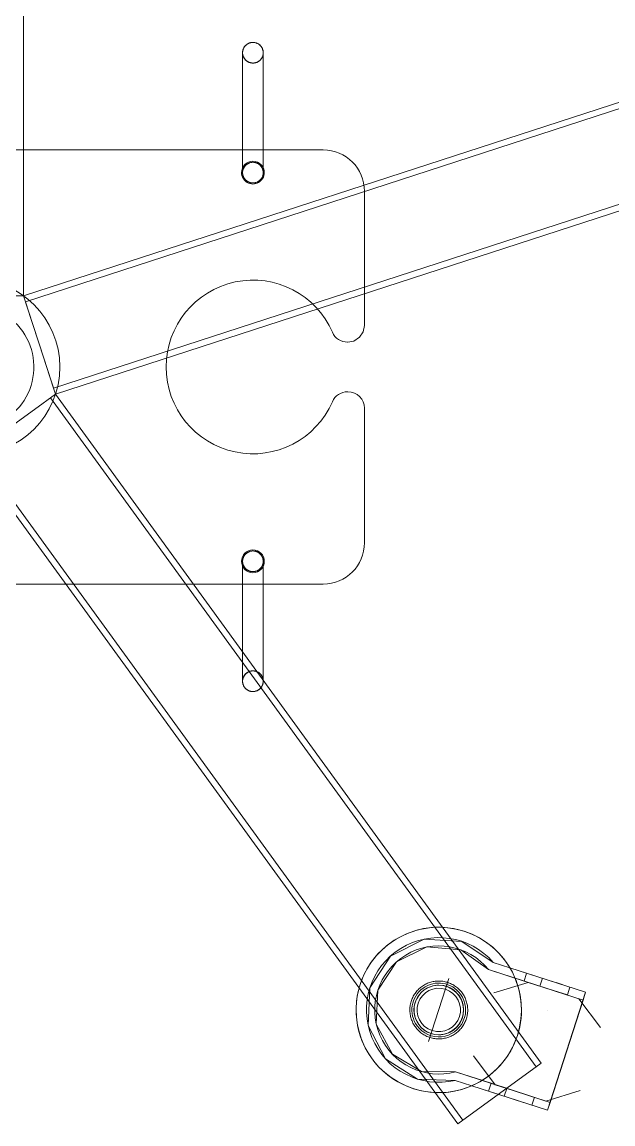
# Model space of a CAD drawing. Header units: millimetres. Extents: x -32954 to 151739, y -65671 to 56243.
# Drawn here: x -19262.1 to -19119.1, y -34685.5 to -34419 of the extents above; entities that cross this region are included whole.
import ezdxf

# ---------------------------------------------------------------- set-up
doc = ezdxf.new("R2010")
doc.units = ezdxf.units.MM
doc.layers.add('G-IMPT', color=7, linetype='Continuous', lineweight=9)
doc.layers.add('I-FURN', color=7, linetype='Continuous', lineweight=9)

# ---------------------------------------------------------------- blocks, each defined once
blk = doc.blocks.new('М200-М200_1_Стойка для инфузионных растворов - МСК-5310_dwg-9481014-О_ТХ_05')
at = {"layer": 'G-IMPT'}
for p, q in [((-117.56, 183.07), (-137.78, 168.38)), ((-137.78, 168.38), (-117.56, 183.07)), ((-136.57, 169.26), (-118.77, 182.19)), ((-118.77, 182.19), (-136.57, 169.26)), ((-118.77, 182.19), (-1.21, 20.38)), ((-1.21, 20.38), (-118.77, 182.19)), ((0, 21.27), (-117.56, 183.07)), ((0, 21.27), (-117.56, 183.07)), ((-139.3, 179.75), (-148.51, 151.2)), ((-139.3, 179.75), (-139.92, 177.84)), ((-120.96, 173.83), (-139.3, 179.75)), ((-125.03, 175.14), (-139.3, 179.75)), ((-139.92, 177.84), (-147.9, 153.1)), ((-138.9, 177.52), (-147.23, 174.95)), ((-139.92, 177.84), (-117.02, 170.46)), ((-125.64, 173.24), (-139.92, 177.84)), ((-132.78, 175.54), (-138.9, 177.52)), ((-138.9, 177.52), (-132.78, 175.54)), ((-135.5, 178.52), (-136.11, 176.62)), ((-132.16, 177.45), (-128.83, 176.37)), ((-128.83, 176.37), (-132.16, 177.45)), ((-132.16, 177.45), (-132.16, 177.45)), ((-129.45, 174.47), (-128.83, 176.37)), ((-132.78, 175.54), (-129.45, 174.47)), ((-129.45, 174.47), (-132.78, 175.54)), ((-132.78, 175.54), (-126.66, 173.57)), ((-126.66, 173.57), (-132.78, 175.54)), ((-132.78, 175.54), (-132.78, 175.54)), ((-121.39, 166.62), (-126.66, 173.57)), ((-125.64, 173.24), (-125.03, 175.14)), ((-117.02, 170.46), (-125.64, 173.24)), ((-125.03, 175.14), (-116.95, 172.54)), ((-116.95, 172.54), (-120.96, 173.83)), ((-134.31, 170.78), (-134.31, 170.78)), ((-134.31, 170.78), (-134.31, 170.78)), ((-134.31, 170.78), (-134.31, 170.78)), ((-134.31, 170.78), (-134.31, 170.78)), ((-137.78, 168.38), (-20.23, 6.57)), ((-20.23, 6.57), (-137.78, 168.38)), ((-19.01, 7.45), (-136.57, 169.26)), ((-19.01, 7.45), (-136.57, 169.26)), ((-115.43, 147.88), (-110.52, 163.11)), ((-152.14, 159.72), (-146.88, 152.77)), ((-139.22, 155.56), (-139.22, 155.56)), ((-139.22, 155.56), (-139.22, 155.56)), ((-139.22, 155.56), (-139.22, 155.56)), ((-139.22, 155.56), (-139.22, 155.56)), ((-148.51, 151.2), (-147.9, 153.1)), ((-147.9, 153.1), (-133.62, 148.5)), ((-125, 145.72), (-147.9, 153.1)), ((-140.76, 150.8), (-146.88, 152.77)), ((-146.88, 152.77), (-140.76, 150.8)), ((-134.23, 146.59), (-148.51, 151.2)), ((-148.51, 151.2), (-130.17, 145.28)), ((-144.09, 151.87), (-144.7, 149.97)), ((-141.37, 148.89), (-144.7, 149.97)), ((-144.7, 149.97), (-141.37, 148.89)), ((-144.09, 151.87), (-140.76, 150.8)), ((-140.76, 150.8), (-144.09, 151.87)), ((-140.76, 150.8), (-134.63, 148.82)), ((-134.63, 148.82), (-140.76, 150.8)), ((-140.76, 150.8), (-140.76, 150.8)), ((-138.04, 147.82), (-137.43, 149.72)), ((-134.63, 148.82), (-126.3, 151.39)), ((-141.37, 148.89), (-141.37, 148.89)), ((-133.62, 148.5), (-134.23, 146.59)), ((-134.23, 146.59), (-126.16, 143.99)), ((-133.62, 148.5), (-125, 145.72)), ((-130.17, 145.28), (-126.16, 143.99)), ((85, 52.5), (-85, 52.5)), ((-85, 52.5), (85, 52.5)), ((-95, 42.5), (-95, 10)), ((-95, 10), (-95, 42.5)), ((-20.23, 6.57), (-210.44, -55.23)), ((-20.23, 6.57), (-210.44, -55.23)), ((-209.97, -56.66), (-19.76, 5.15)), ((-19.76, 5.15), (-209.97, -56.66)), ((-95, -42.5), (-95, -10)), ((-95, -10), (-95, -42.5)), ((-12.96, -15.78), (-203.17, -77.58)), ((-12.96, -15.78), (-203.17, -77.58)), ((-202.71, -79.01), (-12.5, -17.2)), ((-12.5, -17.2), (-202.71, -79.01)), ((-12.5, -17.2), (-12.5, -217.2)), ((-12.5, -17.2), (-12.5, -217.2)), ((-85, -52.5), (85, -52.5)), ((85, -52.5), (-85, -52.5))]:
    blk.add_line(p, q, dxfattribs=at)
at = {"layer": 'G-IMPT', "flags": 128}
for points in [[(-126.16, 143.99), (-118.56, 138.91), (-109.45, 138.36), (-101.29, 142.47), (-96.32, 150.13), (-95.88, 159.25), (-100.1, 167.35), (-107.82, 172.22), (-116.95, 172.54)], [(-125, 145.72), (-118.31, 140.94), (-110.12, 140.26), (-102.73, 143.87), (-98.22, 150.74), (-97.86, 158.95), (-101.75, 166.19), (-108.8, 170.42), (-117.02, 170.46)], [(-112.98, 162.5), (-113.26, 162.49), (-113.53, 162.47), (-113.81, 162.45), (-114.09, 162.41), (-114.37, 162.36), (-114.64, 162.3), (-114.91, 162.22), (-115.18, 162.14), (-115.44, 162.05), (-115.7, 161.94), (-115.96, 161.83), (-116.21, 161.71), (-116.45, 161.57), (-116.69, 161.43), (-116.93, 161.27), (-117.16, 161.11), (-117.38, 160.94), (-117.59, 160.76), (-117.8, 160.57), (-118, 160.37), (-118.19, 160.17), (-118.37, 159.96), (-118.54, 159.74), (-118.71, 159.51), (-118.87, 159.28), (-119.01, 159.04), (-119.15, 158.8), (-119.28, 158.55), (-119.39, 158.29), (-119.5, 158.03), (-119.6, 157.77), (-119.68, 157.5), (-119.76, 157.23), (-119.82, 156.96), (-119.87, 156.69), (-119.92, 156.41), (-119.95, 156.13), (-119.97, 155.85), (-119.97, 155.57), (-119.97, 155.29), (-119.96, 155.01), (-119.93, 154.73), (-119.9, 154.46), (-119.85, 154.18), (-119.79, 153.91), (-119.72, 153.64), (-119.64, 153.37), (-119.55, 153.1), (-119.45, 152.84), (-119.34, 152.58), (-119.22, 152.33), (-119.09, 152.08), (-118.95, 151.84), (-118.79, 151.61), (-118.63, 151.38), (-118.47, 151.15), (-118.29, 150.94), (-118.1, 150.73), (-117.91, 150.53), (-117.7, 150.34), (-117.49, 150.15), (-117.28, 149.97), (-117.05, 149.81), (-116.82, 149.65), (-116.58, 149.5), (-116.34, 149.36), (-116.09, 149.23), (-115.84, 149.11), (-115.58, 149), (-115.32, 148.9), (-115.05, 148.81), (-114.79, 148.74), (-114.51, 148.67), (-114.24, 148.61), (-113.96, 148.57), (-113.69, 148.53), (-113.41, 148.51), (-113.13, 148.5), (-112.98, 148.5)], [(-112.98, 148.5), (-112.7, 148.5), (-112.42, 148.52), (-112.14, 148.55), (-111.86, 148.59), (-111.58, 148.64), (-111.31, 148.7), (-111.04, 148.77), (-110.77, 148.85), (-110.51, 148.95), (-110.25, 149.05), (-109.99, 149.16), (-109.74, 149.29), (-109.5, 149.42), (-109.26, 149.57), (-109.02, 149.72), (-108.79, 149.88), (-108.57, 150.05), (-108.36, 150.23), (-108.15, 150.42), (-107.95, 150.62), (-107.76, 150.82), (-107.58, 151.04), (-107.41, 151.26), (-107.24, 151.48), (-107.08, 151.71), (-106.94, 151.95), (-106.8, 152.2), (-106.67, 152.45), (-106.56, 152.7), (-106.45, 152.96), (-106.35, 153.22), (-106.27, 153.49), (-106.19, 153.76), (-106.13, 154.03), (-106.08, 154.31), (-106.03, 154.58), (-106, 154.86), (-105.98, 155.14), (-105.98, 155.42), (-105.98, 155.7), (-105.99, 155.98), (-106.02, 156.26), (-106.05, 156.54), (-106.1, 156.81), (-106.16, 157.09), (-106.23, 157.36), (-106.31, 157.63), (-106.4, 157.89), (-106.5, 158.15), (-106.61, 158.41), (-106.73, 158.66), (-106.86, 158.91), (-107, 159.15), (-107.16, 159.39), (-107.32, 159.62), (-107.48, 159.84), (-107.66, 160.06), (-107.85, 160.26), (-108.04, 160.47), (-108.25, 160.66), (-108.46, 160.84), (-108.67, 161.02), (-108.9, 161.19), (-109.13, 161.35), (-109.37, 161.5), (-109.61, 161.63), (-109.86, 161.76), (-110.11, 161.88), (-110.37, 161.99), (-110.63, 162.09), (-110.9, 162.18), (-111.16, 162.26), (-111.44, 162.33), (-111.71, 162.38), (-111.99, 162.43), (-112.27, 162.46), (-112.54, 162.48), (-112.82, 162.5), (-112.98, 162.5)], [(-70.5, 76), (-70.5, 76.1), (-70.49, 76.2), (-70.48, 76.3), (-70.47, 76.4), (-70.45, 76.5), (-70.43, 76.59), (-70.4, 76.69), (-70.37, 76.79), (-70.34, 76.88), (-70.3, 76.97), (-70.26, 77.06), (-70.22, 77.15), (-70.17, 77.24), (-70.12, 77.33), (-70.06, 77.41), (-70.01, 77.49), (-69.94, 77.57), (-69.88, 77.65), (-69.81, 77.72), (-69.74, 77.79), (-69.67, 77.86), (-69.59, 77.93), (-69.51, 77.99), (-69.43, 78.05), (-69.35, 78.1), (-69.27, 78.16), (-69.18, 78.2), (-69.09, 78.25), (-69, 78.29), (-68.91, 78.33), (-68.81, 78.36), (-68.72, 78.4), (-68.62, 78.42), (-68.52, 78.44), (-68.42, 78.46), (-68.33, 78.48), (-68.23, 78.49), (-68.13, 78.5), (-68.03, 78.5), (-68, 78.5)], [(-68, 78.5), (-67.9, 78.5), (-67.8, 78.49), (-67.7, 78.48), (-67.6, 78.47), (-67.5, 78.45), (-67.41, 78.43), (-67.31, 78.4), (-67.21, 78.37), (-67.12, 78.34), (-67.03, 78.3), (-66.94, 78.26), (-66.85, 78.22), (-66.76, 78.17), (-66.67, 78.12), (-66.59, 78.06), (-66.51, 78.01), (-66.43, 77.94), (-66.35, 77.88), (-66.28, 77.81), (-66.21, 77.74), (-66.14, 77.67), (-66.07, 77.59), (-66.01, 77.51), (-65.95, 77.43), (-65.9, 77.35), (-65.84, 77.27), (-65.8, 77.18), (-65.75, 77.09), (-65.71, 77), (-65.67, 76.91), (-65.64, 76.81), (-65.6, 76.72), (-65.58, 76.62), (-65.56, 76.52), (-65.54, 76.42), (-65.52, 76.33), (-65.51, 76.23), (-65.5, 76.13), (-65.5, 76.03), (-65.5, 76)], [(-68, 73.5), (-68.1, 73.5), (-68.2, 73.51), (-68.3, 73.52), (-68.4, 73.53), (-68.5, 73.55), (-68.59, 73.57), (-68.69, 73.6), (-68.79, 73.63), (-68.88, 73.66), (-68.97, 73.7), (-69.06, 73.74), (-69.15, 73.78), (-69.24, 73.83), (-69.33, 73.88), (-69.41, 73.94), (-69.49, 73.99), (-69.57, 74.06), (-69.65, 74.12), (-69.72, 74.19), (-69.79, 74.26), (-69.86, 74.33), (-69.93, 74.41), (-69.99, 74.49), (-70.05, 74.57), (-70.1, 74.65), (-70.16, 74.73), (-70.2, 74.82), (-70.25, 74.91), (-70.29, 75), (-70.33, 75.09), (-70.36, 75.19), (-70.4, 75.28), (-70.42, 75.38), (-70.44, 75.48), (-70.46, 75.58), (-70.48, 75.67), (-70.49, 75.77), (-70.5, 75.87), (-70.5, 75.97), (-70.5, 76)], [(-70.5, 47), (-70.5, 47.01), (-70.5, 47.05), (-70.5, 47.1), (-70.5, 47.19), (-70.5, 47.29), (-70.5, 47.42), (-70.5, 47.56), (-70.5, 47.74), (-70.5, 47.93), (-70.5, 48.14), (-70.5, 48.38), (-70.5, 48.64), (-70.5, 48.92), (-70.5, 49.21), (-70.5, 49.53), (-70.5, 49.87), (-70.5, 50.23), (-70.5, 50.6), (-70.5, 50.99), (-70.5, 51.4), (-70.5, 51.82), (-70.5, 52.26), (-70.5, 52.72), (-70.5, 53.18), (-70.5, 53.67), (-70.5, 54.16), (-70.5, 54.67), (-70.5, 55.18), (-70.5, 55.71), (-70.5, 56.25), (-70.5, 56.79), (-70.5, 57.34), (-70.5, 57.9), (-70.5, 58.47), (-70.5, 59.04), (-70.5, 59.61), (-70.5, 60.19), (-70.5, 60.76), (-70.5, 61.34), (-70.5, 61.92), (-70.5, 62.5), (-70.5, 63.08), (-70.5, 63.66), (-70.5, 64.23), (-70.5, 64.79), (-70.5, 65.36), (-70.5, 65.91), (-70.5, 66.46), (-70.5, 67), (-70.5, 67.53), (-70.5, 68.06), (-70.5, 68.57), (-70.5, 69.07), (-70.5, 69.56), (-70.5, 70.03), (-70.5, 70.5), (-70.5, 70.94), (-70.5, 71.38), (-70.5, 71.79), (-70.5, 72.19), (-70.5, 72.58), (-70.5, 72.94), (-70.5, 73.29), (-70.5, 73.62), (-70.5, 73.92), (-70.5, 74.21), (-70.5, 74.48), (-70.5, 74.73), (-70.5, 74.96), (-70.5, 75.16), (-70.5, 75.35), (-70.5, 75.51), (-70.5, 75.65), (-70.5, 75.76), (-70.5, 75.85), (-70.5, 75.93), (-70.5, 75.97), (-70.5, 76), (-70.5, 76)], [(-65.5, 76), (-65.5, 75.9), (-65.51, 75.8), (-65.52, 75.7), (-65.53, 75.6), (-65.55, 75.5), (-65.57, 75.41), (-65.6, 75.31), (-65.63, 75.21), (-65.66, 75.12), (-65.7, 75.03), (-65.74, 74.94), (-65.78, 74.85), (-65.83, 74.76), (-65.88, 74.67), (-65.94, 74.59), (-65.99, 74.51), (-66.06, 74.43), (-66.12, 74.35), (-66.19, 74.28), (-66.26, 74.21), (-66.33, 74.14), (-66.41, 74.07), (-66.49, 74.01), (-66.57, 73.95), (-66.65, 73.9), (-66.73, 73.84), (-66.82, 73.8), (-66.91, 73.75), (-67, 73.71), (-67.09, 73.67), (-67.19, 73.64), (-67.28, 73.6), (-67.38, 73.58), (-67.48, 73.56), (-67.58, 73.54), (-67.67, 73.52), (-67.77, 73.51), (-67.87, 73.5), (-67.97, 73.5), (-68, 73.5)], [(-65.5, 76), (-65.5, 75.99), (-65.5, 75.95), (-65.5, 75.9), (-65.5, 75.81), (-65.5, 75.71), (-65.5, 75.58), (-65.5, 75.44), (-65.5, 75.26), (-65.5, 75.07), (-65.5, 74.86), (-65.5, 74.62), (-65.5, 74.36), (-65.5, 74.08), (-65.5, 73.79), (-65.5, 73.47), (-65.5, 73.13), (-65.5, 72.77), (-65.5, 72.4), (-65.5, 72.01), (-65.5, 71.6), (-65.5, 71.18), (-65.5, 70.74), (-65.5, 70.28), (-65.5, 69.82), (-65.5, 69.33), (-65.5, 68.84), (-65.5, 68.33), (-65.5, 67.82), (-65.5, 67.29), (-65.5, 66.75), (-65.5, 66.21), (-65.5, 65.66), (-65.5, 65.1), (-65.5, 64.53), (-65.5, 63.96), (-65.5, 63.39), (-65.5, 62.81), (-65.5, 62.24), (-65.5, 61.66), (-65.5, 61.08), (-65.5, 60.5), (-65.5, 59.92), (-65.5, 59.34), (-65.5, 58.77), (-65.5, 58.21), (-65.5, 57.64), (-65.5, 57.09), (-65.5, 56.54), (-65.5, 56), (-65.5, 55.47), (-65.5, 54.94), (-65.5, 54.43), (-65.5, 53.93), (-65.5, 53.44), (-65.5, 52.97), (-65.5, 52.5), (-65.5, 52.06), (-65.5, 51.62), (-65.5, 51.21), (-65.5, 50.81), (-65.5, 50.42), (-65.5, 50.06), (-65.5, 49.71), (-65.5, 49.38), (-65.5, 49.08), (-65.5, 48.79), (-65.5, 48.52), (-65.5, 48.27), (-65.5, 48.04), (-65.5, 47.84), (-65.5, 47.65), (-65.5, 47.49), (-65.5, 47.35), (-65.5, 47.24), (-65.5, 47.15), (-65.5, 47.07), (-65.5, 47.03), (-65.5, 47), (-65.5, 47)], [(-70.5, 47), (-70.5, 47.1), (-70.49, 47.2), (-70.48, 47.3), (-70.47, 47.4), (-70.45, 47.5), (-70.43, 47.59), (-70.4, 47.69), (-70.37, 47.79), (-70.34, 47.88), (-70.3, 47.97), (-70.26, 48.06), (-70.22, 48.15), (-70.17, 48.24), (-70.12, 48.33), (-70.06, 48.41), (-70.01, 48.49), (-69.94, 48.57), (-69.88, 48.65), (-69.81, 48.72), (-69.74, 48.79), (-69.67, 48.86), (-69.59, 48.93), (-69.51, 48.99), (-69.43, 49.05), (-69.35, 49.1), (-69.27, 49.16), (-69.18, 49.2), (-69.09, 49.25), (-69, 49.29), (-68.91, 49.33), (-68.81, 49.36), (-68.72, 49.4), (-68.62, 49.42), (-68.52, 49.44), (-68.42, 49.46), (-68.33, 49.48), (-68.23, 49.49), (-68.13, 49.5), (-68.03, 49.5), (-68, 49.5)], [(-68, 49.5), (-67.9, 49.5), (-67.8, 49.49), (-67.7, 49.48), (-67.6, 49.47), (-67.5, 49.45), (-67.41, 49.43), (-67.31, 49.4), (-67.21, 49.37), (-67.12, 49.34), (-67.03, 49.3), (-66.94, 49.26), (-66.85, 49.22), (-66.76, 49.17), (-66.67, 49.12), (-66.59, 49.06), (-66.51, 49.01), (-66.43, 48.94), (-66.35, 48.88), (-66.28, 48.81), (-66.21, 48.74), (-66.14, 48.67), (-66.07, 48.59), (-66.01, 48.51), (-65.95, 48.43), (-65.9, 48.35), (-65.84, 48.27), (-65.8, 48.18), (-65.75, 48.09), (-65.71, 48), (-65.67, 47.91), (-65.64, 47.81), (-65.6, 47.72), (-65.58, 47.62), (-65.56, 47.52), (-65.54, 47.42), (-65.52, 47.33), (-65.51, 47.23), (-65.5, 47.13), (-65.5, 47.03), (-65.5, 47)], [(-68, 44.5), (-68.1, 44.5), (-68.2, 44.51), (-68.3, 44.52), (-68.4, 44.53), (-68.5, 44.55), (-68.59, 44.57), (-68.69, 44.6), (-68.79, 44.63), (-68.88, 44.66), (-68.97, 44.7), (-69.06, 44.74), (-69.15, 44.78), (-69.24, 44.83), (-69.33, 44.88), (-69.41, 44.94), (-69.49, 44.99), (-69.57, 45.06), (-69.65, 45.12), (-69.72, 45.19), (-69.79, 45.26), (-69.86, 45.33), (-69.93, 45.41), (-69.99, 45.49), (-70.05, 45.57), (-70.1, 45.65), (-70.16, 45.73), (-70.2, 45.82), (-70.25, 45.91), (-70.29, 46), (-70.33, 46.09), (-70.36, 46.19), (-70.4, 46.28), (-70.42, 46.38), (-70.44, 46.48), (-70.46, 46.58), (-70.48, 46.67), (-70.49, 46.77), (-70.5, 46.87), (-70.5, 46.97), (-70.5, 47)], [(-65.5, 47), (-65.5, 46.9), (-65.51, 46.8), (-65.52, 46.7), (-65.53, 46.6), (-65.55, 46.5), (-65.57, 46.41), (-65.6, 46.31), (-65.63, 46.21), (-65.66, 46.12), (-65.7, 46.03), (-65.74, 45.94), (-65.78, 45.85), (-65.83, 45.76), (-65.88, 45.67), (-65.94, 45.59), (-65.99, 45.51), (-66.06, 45.43), (-66.12, 45.35), (-66.19, 45.28), (-66.26, 45.21), (-66.33, 45.14), (-66.41, 45.07), (-66.49, 45.01), (-66.57, 44.95), (-66.65, 44.9), (-66.73, 44.84), (-66.82, 44.8), (-66.91, 44.75), (-67, 44.71), (-67.09, 44.67), (-67.19, 44.64), (-67.28, 44.6), (-67.38, 44.58), (-67.48, 44.56), (-67.58, 44.54), (-67.67, 44.52), (-67.77, 44.51), (-67.87, 44.5), (-67.97, 44.5), (-68, 44.5)], [(-20.23, 6.57), (-15.17, 10.25), (-10.11, 13.92), (-5.06, 17.59), (0, 21.27)], [(0, 21.27), (-5.06, 17.59), (-10.11, 13.92), (-15.17, 10.25), (-20.23, 6.57)], [(-1.21, 20.38), (-5.66, 17.15), (-10.11, 13.92), (-14.56, 10.69), (-19.01, 7.45)], [(-19.01, 7.45), (-14.56, 10.69), (-10.11, 13.92), (-5.66, 17.15), (-1.21, 20.38)], [(-12.5, -17.2), (-14.43, -11.26), (-16.36, -5.32), (-18.29, 0.63), (-20.23, 6.57)], [(-20.23, 6.57), (-18.29, 0.63), (-16.36, -5.32), (-14.43, -11.26), (-12.5, -17.2)], [(-19.76, 5.15), (-18.06, -0.09), (-16.36, -5.32), (-14.66, -10.55), (-12.96, -15.78)], [(-12.96, -15.78), (-14.66, -10.55), (-16.36, -5.32), (-18.06, -0.09), (-19.76, 5.15)], [(-95, -10), (-94.71, -8.53), (-93.81, -7.17), (-92.44, -6.28), (-90.96, -6)], [(-90.96, -6), (-92.44, -6.28), (-93.81, -7.17), (-94.71, -8.53), (-95, -10)], [(12.5, -17.2), (6.25, -17.2), (0, -17.2), (-6.25, -17.2), (-12.5, -17.2)], [(-12.5, -17.2), (-6.25, -17.2), (0, -17.2), (6.25, -17.2), (12.5, -17.2)], [(-70.5, -47), (-70.5, -46.9), (-70.49, -46.8), (-70.48, -46.7), (-70.47, -46.6), (-70.45, -46.5), (-70.43, -46.41), (-70.4, -46.31), (-70.37, -46.21), (-70.34, -46.12), (-70.3, -46.03), (-70.26, -45.94), (-70.22, -45.85), (-70.17, -45.76), (-70.12, -45.67), (-70.06, -45.59), (-70.01, -45.51), (-69.94, -45.43), (-69.88, -45.35), (-69.81, -45.28), (-69.74, -45.21), (-69.67, -45.14), (-69.59, -45.07), (-69.51, -45.01), (-69.43, -44.95), (-69.35, -44.9), (-69.27, -44.84), (-69.18, -44.8), (-69.09, -44.75), (-69, -44.71), (-68.91, -44.67), (-68.81, -44.64), (-68.72, -44.6), (-68.62, -44.58), (-68.52, -44.56), (-68.42, -44.54), (-68.33, -44.52), (-68.23, -44.51), (-68.13, -44.5), (-68.03, -44.5), (-68, -44.5)], [(-68, -44.5), (-67.9, -44.5), (-67.8, -44.51), (-67.7, -44.52), (-67.6, -44.53), (-67.5, -44.55), (-67.41, -44.57), (-67.31, -44.6), (-67.21, -44.63), (-67.12, -44.66), (-67.03, -44.7), (-66.94, -44.74), (-66.85, -44.78), (-66.76, -44.83), (-66.67, -44.88), (-66.59, -44.94), (-66.51, -44.99), (-66.43, -45.06), (-66.35, -45.12), (-66.28, -45.19), (-66.21, -45.26), (-66.14, -45.33), (-66.07, -45.41), (-66.01, -45.49), (-65.95, -45.57), (-65.9, -45.65), (-65.84, -45.73), (-65.8, -45.82), (-65.75, -45.91), (-65.71, -46), (-65.67, -46.09), (-65.64, -46.19), (-65.6, -46.28), (-65.58, -46.38), (-65.56, -46.48), (-65.54, -46.58), (-65.52, -46.67), (-65.51, -46.77), (-65.5, -46.87), (-65.5, -46.97), (-65.5, -47)], [(-68, -49.5), (-68.1, -49.5), (-68.2, -49.49), (-68.3, -49.48), (-68.4, -49.47), (-68.5, -49.45), (-68.59, -49.43), (-68.69, -49.4), (-68.79, -49.37), (-68.88, -49.34), (-68.97, -49.3), (-69.06, -49.26), (-69.15, -49.22), (-69.24, -49.17), (-69.33, -49.12), (-69.41, -49.06), (-69.49, -49.01), (-69.57, -48.94), (-69.65, -48.88), (-69.72, -48.81), (-69.79, -48.74), (-69.86, -48.67), (-69.93, -48.59), (-69.99, -48.51), (-70.05, -48.43), (-70.1, -48.35), (-70.16, -48.27), (-70.2, -48.18), (-70.25, -48.09), (-70.29, -48), (-70.33, -47.91), (-70.36, -47.81), (-70.4, -47.72), (-70.42, -47.62), (-70.44, -47.52), (-70.46, -47.42), (-70.48, -47.33), (-70.49, -47.23), (-70.5, -47.13), (-70.5, -47.03), (-70.5, -47)], [(-70.5, -76), (-70.5, -75.99), (-70.5, -75.95), (-70.5, -75.9), (-70.5, -75.81), (-70.5, -75.71), (-70.5, -75.58), (-70.5, -75.44), (-70.5, -75.26), (-70.5, -75.07), (-70.5, -74.86), (-70.5, -74.62), (-70.5, -74.36), (-70.5, -74.08), (-70.5, -73.79), (-70.5, -73.47), (-70.5, -73.13), (-70.5, -72.77), (-70.5, -72.4), (-70.5, -72.01), (-70.5, -71.6), (-70.5, -71.18), (-70.5, -70.74), (-70.5, -70.28), (-70.5, -69.82), (-70.5, -69.33), (-70.5, -68.84), (-70.5, -68.33), (-70.5, -67.82), (-70.5, -67.29), (-70.5, -66.75), (-70.5, -66.21), (-70.5, -65.66), (-70.5, -65.1), (-70.5, -64.53), (-70.5, -63.96), (-70.5, -63.39), (-70.5, -62.81), (-70.5, -62.24), (-70.5, -61.66), (-70.5, -61.08), (-70.5, -60.5), (-70.5, -59.92), (-70.5, -59.34), (-70.5, -58.77), (-70.5, -58.21), (-70.5, -57.64), (-70.5, -57.09), (-70.5, -56.54), (-70.5, -56), (-70.5, -55.47), (-70.5, -54.94), (-70.5, -54.43), (-70.5, -53.93), (-70.5, -53.44), (-70.5, -52.97), (-70.5, -52.5), (-70.5, -52.06), (-70.5, -51.62), (-70.5, -51.21), (-70.5, -50.81), (-70.5, -50.42), (-70.5, -50.06), (-70.5, -49.71), (-70.5, -49.38), (-70.5, -49.08), (-70.5, -48.79), (-70.5, -48.52), (-70.5, -48.27), (-70.5, -48.04), (-70.5, -47.84), (-70.5, -47.65), (-70.5, -47.49), (-70.5, -47.35), (-70.5, -47.24), (-70.5, -47.15), (-70.5, -47.07), (-70.5, -47.03), (-70.5, -47), (-70.5, -47)], [(-65.5, -47), (-65.5, -47.1), (-65.51, -47.2), (-65.52, -47.3), (-65.53, -47.4), (-65.55, -47.5), (-65.57, -47.59), (-65.6, -47.69), (-65.63, -47.79), (-65.66, -47.88), (-65.7, -47.97), (-65.74, -48.06), (-65.78, -48.15), (-65.83, -48.24), (-65.88, -48.33), (-65.94, -48.41), (-65.99, -48.49), (-66.06, -48.57), (-66.12, -48.65), (-66.19, -48.72), (-66.26, -48.79), (-66.33, -48.86), (-66.41, -48.93), (-66.49, -48.99), (-66.57, -49.05), (-66.65, -49.1), (-66.73, -49.16), (-66.82, -49.2), (-66.91, -49.25), (-67, -49.29), (-67.09, -49.33), (-67.19, -49.36), (-67.28, -49.4), (-67.38, -49.42), (-67.48, -49.44), (-67.58, -49.46), (-67.67, -49.48), (-67.77, -49.49), (-67.87, -49.5), (-67.97, -49.5), (-68, -49.5)], [(-65.5, -47), (-65.5, -47.01), (-65.5, -47.05), (-65.5, -47.1), (-65.5, -47.19), (-65.5, -47.29), (-65.5, -47.42), (-65.5, -47.56), (-65.5, -47.74), (-65.5, -47.93), (-65.5, -48.14), (-65.5, -48.38), (-65.5, -48.64), (-65.5, -48.92), (-65.5, -49.21), (-65.5, -49.53), (-65.5, -49.87), (-65.5, -50.23), (-65.5, -50.6), (-65.5, -50.99), (-65.5, -51.4), (-65.5, -51.82), (-65.5, -52.26), (-65.5, -52.72), (-65.5, -53.18), (-65.5, -53.67), (-65.5, -54.16), (-65.5, -54.67), (-65.5, -55.18), (-65.5, -55.71), (-65.5, -56.25), (-65.5, -56.79), (-65.5, -57.34), (-65.5, -57.9), (-65.5, -58.47), (-65.5, -59.04), (-65.5, -59.61), (-65.5, -60.19), (-65.5, -60.76), (-65.5, -61.34), (-65.5, -61.92), (-65.5, -62.5), (-65.5, -63.08), (-65.5, -63.66), (-65.5, -64.23), (-65.5, -64.79), (-65.5, -65.36), (-65.5, -65.91), (-65.5, -66.46), (-65.5, -67), (-65.5, -67.53), (-65.5, -68.06), (-65.5, -68.57), (-65.5, -69.07), (-65.5, -69.56), (-65.5, -70.03), (-65.5, -70.5), (-65.5, -70.94), (-65.5, -71.38), (-65.5, -71.79), (-65.5, -72.19), (-65.5, -72.58), (-65.5, -72.94), (-65.5, -73.29), (-65.5, -73.62), (-65.5, -73.92), (-65.5, -74.21), (-65.5, -74.48), (-65.5, -74.73), (-65.5, -74.96), (-65.5, -75.16), (-65.5, -75.35), (-65.5, -75.51), (-65.5, -75.65), (-65.5, -75.76), (-65.5, -75.85), (-65.5, -75.93), (-65.5, -75.97), (-65.5, -76), (-65.5, -76)], [(-70.5, -76), (-70.5, -75.9), (-70.49, -75.8), (-70.48, -75.7), (-70.47, -75.6), (-70.45, -75.5), (-70.43, -75.41), (-70.4, -75.31), (-70.37, -75.21), (-70.34, -75.12), (-70.3, -75.03), (-70.26, -74.94), (-70.22, -74.85), (-70.17, -74.76), (-70.12, -74.67), (-70.06, -74.59), (-70.01, -74.51), (-69.94, -74.43), (-69.88, -74.35), (-69.81, -74.28), (-69.74, -74.21), (-69.67, -74.14), (-69.59, -74.07), (-69.51, -74.01), (-69.43, -73.95), (-69.35, -73.9), (-69.27, -73.84), (-69.18, -73.8), (-69.09, -73.75), (-69, -73.71), (-68.91, -73.67), (-68.81, -73.64), (-68.72, -73.6), (-68.62, -73.58), (-68.52, -73.56), (-68.42, -73.54), (-68.33, -73.52), (-68.23, -73.51), (-68.13, -73.5), (-68.03, -73.5), (-68, -73.5)], [(-68, -73.5), (-67.9, -73.5), (-67.8, -73.51), (-67.7, -73.52), (-67.6, -73.53), (-67.5, -73.55), (-67.41, -73.57), (-67.31, -73.6), (-67.21, -73.63), (-67.12, -73.66), (-67.03, -73.7), (-66.94, -73.74), (-66.85, -73.78), (-66.76, -73.83), (-66.67, -73.88), (-66.59, -73.94), (-66.51, -73.99), (-66.43, -74.06), (-66.35, -74.12), (-66.28, -74.19), (-66.21, -74.26), (-66.14, -74.33), (-66.07, -74.41), (-66.01, -74.49), (-65.95, -74.57), (-65.9, -74.65), (-65.84, -74.73), (-65.8, -74.82), (-65.75, -74.91), (-65.71, -75), (-65.67, -75.09), (-65.64, -75.19), (-65.6, -75.28), (-65.58, -75.38), (-65.56, -75.48), (-65.54, -75.58), (-65.52, -75.67), (-65.51, -75.77), (-65.5, -75.87), (-65.5, -75.97), (-65.5, -76)], [(-68, -78.5), (-68.1, -78.5), (-68.2, -78.49), (-68.3, -78.48), (-68.4, -78.47), (-68.5, -78.45), (-68.59, -78.43), (-68.69, -78.4), (-68.79, -78.37), (-68.88, -78.34), (-68.97, -78.3), (-69.06, -78.26), (-69.15, -78.22), (-69.24, -78.17), (-69.33, -78.12), (-69.41, -78.06), (-69.49, -78.01), (-69.57, -77.94), (-69.65, -77.88), (-69.72, -77.81), (-69.79, -77.74), (-69.86, -77.67), (-69.93, -77.59), (-69.99, -77.51), (-70.05, -77.43), (-70.1, -77.35), (-70.16, -77.27), (-70.2, -77.18), (-70.25, -77.09), (-70.29, -77), (-70.33, -76.91), (-70.36, -76.81), (-70.4, -76.72), (-70.42, -76.62), (-70.44, -76.52), (-70.46, -76.42), (-70.48, -76.33), (-70.49, -76.23), (-70.5, -76.13), (-70.5, -76.03), (-70.5, -76)], [(-65.5, -76), (-65.5, -76.1), (-65.51, -76.2), (-65.52, -76.3), (-65.53, -76.4), (-65.55, -76.5), (-65.57, -76.59), (-65.6, -76.69), (-65.63, -76.79), (-65.66, -76.88), (-65.7, -76.97), (-65.74, -77.06), (-65.78, -77.15), (-65.83, -77.24), (-65.88, -77.33), (-65.94, -77.41), (-65.99, -77.49), (-66.06, -77.57), (-66.12, -77.65), (-66.19, -77.72), (-66.26, -77.79), (-66.33, -77.86), (-66.41, -77.93), (-66.49, -77.99), (-66.57, -78.05), (-66.65, -78.1), (-66.73, -78.16), (-66.82, -78.2), (-66.91, -78.25), (-67, -78.29), (-67.09, -78.33), (-67.19, -78.36), (-67.28, -78.4), (-67.38, -78.42), (-67.48, -78.44), (-67.58, -78.46), (-67.67, -78.48), (-67.77, -78.49), (-67.87, -78.5), (-67.97, -78.5), (-68, -78.5)]]:
    blk.add_lwpolyline(points, dxfattribs=at)
at = {"layer": 'G-IMPT'}
for centre, radius, start, end in [((-112.98, 155.5), 20, 342.1263, 162.1263), ((-112.98, 155.5), 20, 113.5359, 162.1263), ((-112.98, 155.5), 20, 342.1263, 113.5359), ((-112.98, 155.5), 17.5, 221.1236, 103.129), ((-112.98, 155.5), 15.5, 219.1304, 105.1222), ((-112.98, 155.5), 20, 162.1263, 210.7167), ((-112.98, 155.5), 20, 162.1263, 342.1263), ((-112.98, 155.5), 6.5, 36, 216), ((-112.98, 155.5), 6.5, 36, 216), ((-112.98, 155.5), 6, 90, 270), ((-112.98, 155.5), 6, 126, 306), ((-112.98, 155.5), 6, 126, 270), ((-112.98, 155.5), 5.25, 342.1263, 162.1263), ((-112.98, 155.5), 5.25, 342.1263, 162.1263), ((-112.98, 155.5), 6, 90, 126), ((-112.98, 155.5), 6, 306, 126), ((-112.98, 155.5), 6, 306, 90), ((-112.98, 155.5), 6, 306, 90), ((-112.98, 155.5), 6.5, 216, 36), ((-112.98, 155.5), 6.5, 216, 36), ((-112.98, 155.5), 5.25, 162.1263, 342.1263), ((-112.98, 155.5), 5.25, 162.1263, 342.1263), ((-112.98, 155.5), 20, 210.7167, 342.1263), ((-112.98, 155.5), 6, 270, 306), ((-112.98, 155.5), 6, 270, 306), ((-68, 76), 2.5, 90, 180), ((-68, 76), 2.5, 360, 180), ((-68, 76), 2.5, 0, 90), ((-68, 76), 2.5, 180, 0), ((-68, 76), 2.5, 180, 270), ((-68, 76), 2.5, 270, 0), ((-85, 42.5), 10, 90, 180), ((-85, 42.5), 10, 90, 180), ((-68, 47), 2.75, 0, 180), ((-68, 47), 2.75, 0, 180), ((-68, 47), 2.5, 90, 270), ((-68, 47), 2.5, 90, 270), ((-68, 47), 2.5, 0, 90), ((-68, 47), 2.5, 0, 90), ((-68, 47), 2.75, 180, 0), ((-68, 47), 2.75, 180, 0), ((-68, 47), 2.5, 270, 0), ((-68, 47), 2.5, 270, 0), ((-68, 0), 21, 203.5782, 156.4218), ((-68, 0), 21, 203.5782, 156.4218), ((0, 0), 21.27, 90, 270), ((0, 0), 21.27, 90, 270), ((0, 0), 21.27, 90, 270), ((0, 0), 21.27, 90, 270), ((0, 0), 15, 98.7941, 278.7941), ((0, 0), 15, 98.7941, 278.7941), ((-91, 10), 4, 180, 270), ((-91, 10), 4, 180, 270), ((-90.91, 10), 4, 270, 336.4218), ((-90.91, 10), 4, 270, 336.4218), ((-90.91, -10), 4, 23.5782, 90), ((-90.91, -10), 4, 23.5782, 90), ((-85, -42.5), 10, 180, 270), ((-85, -42.5), 10, 180, 270), ((-68, -47), 2.75, 360, 180), ((-68, -47), 2.75, 360, 180), ((-68, -47), 2.5, 90, 180), ((-68, -47), 2.5, 90, 180), ((-68, -47), 2.5, 270, 90), ((-68, -47), 2.5, 270, 90), ((-68, -47), 2.75, 180, 360), ((-68, -47), 2.75, 180, 360), ((-68, -47), 2.5, 180, 270), ((-68, -47), 2.5, 180, 270), ((-68, -76), 2.5, 90, 180), ((-68, -76), 2.5, 0, 180), ((-68, -76), 2.5, 0, 90), ((-68, -76), 2.5, 180, 270), ((-68, -76), 2.5, 180, 0), ((-68, -76), 2.5, 270, 0)]:
    blk.add_arc(centre, radius, start, end, dxfattribs=at)
blk = doc.blocks.new('М200-М200_1_Стойка для инфузионных растворов - М200_Штатив для длительных вливаний-8000997-О_ТХ_05')
blk.add_blockref('М200-М200_1_Стойка для инфузионных растворов - МСК-5310_dwg-9481014-О_ТХ_05', (0, 0))

msp = doc.modelspace()

# ---------------------------------------------------------------- block references
at = {"layer": 'I-FURN', "rotation": 180}
msp.add_blockref('М200-М200_1_Стойка для инфузионных растворов - М200_Штатив для длительных вливаний-8000997-О_ТХ_05', (-19274.27, -34502.44), dxfattribs=at)

doc.saveas('drawing.dxf')
